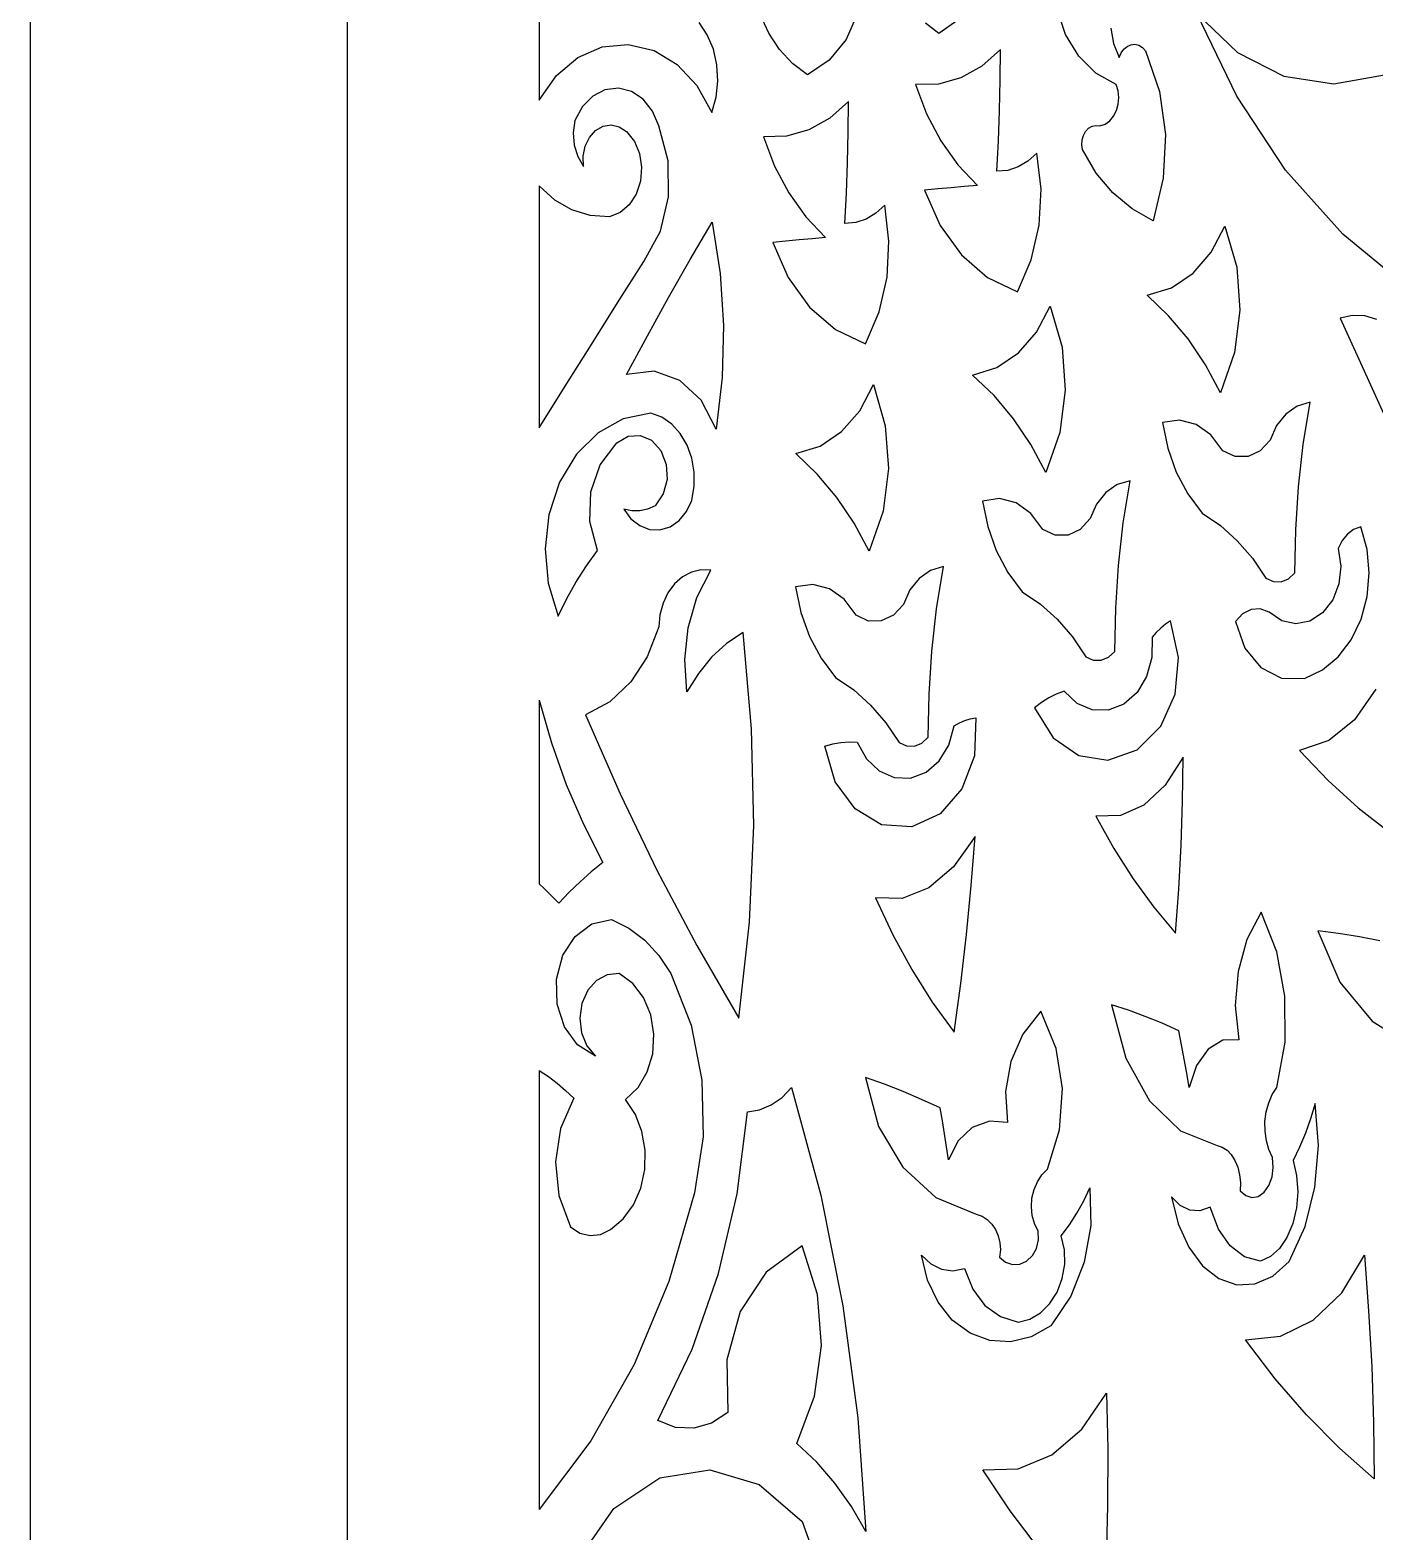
# Model space of a CAD drawing. Extents: x -250 to 250, y -180 to 180.
# Drawn here: x -250 to -198.8, y -57.2 to -0.1 of the extents above; entities that cross this region are included whole.
import ezdxf

# ---------------------------------------------------------------- set-up
doc = ezdxf.new("R2010")
doc.units = 0
doc.layers.get('0').update_dxf_attribs({"linetype": 'CONTINUOUS'})

msp = doc.modelspace()

# ---------------------------------------------------------------- linework, layer by layer
for p, q in [((-250.003, 180), (-250.003, -180)), ((-237.925, -159.246), (-237.925, 151.754)), ((-230.622, 22.099), (-230.622, -2.765)), ((-210.599, -0.263), (-210.931, 0.71)), ((-224.229, -0.283), (-224.543, 0.188)), ((-221.89, -0.212), (-222.214, 0.492)), ((-218.51, 0.53), (-218.947, -0.451)), ((-215.92, 0.18), (-215.423, -0.217)), ((-215.423, -0.217), (-214.7, 0.296)), ((-204.082, -2.615), (-205.598, 0.53)), ((-205.598, 0.53), (-204.053, -0.951)), ((-223.996, -0.83), (-224.229, -0.283)), ((-221.477, -0.838), (-221.89, -0.212)), ((-218.947, -0.451), (-219.594, -1.248)), ((-210.094, -1.091), (-210.599, -0.263)), ((-208.868, -0.026), (-208.765, -0.605)), ((-229.966, -1.824), (-229.153, -1.139)), ((-229.153, -1.139), (-228.227, -0.736)), ((-228.227, -0.736), (-227.235, -0.643)), ((-227.235, -0.643), (-226.257, -0.876)), ((-226.257, -0.876), (-225.373, -1.408)), ((-223.86, -1.427), (-223.996, -0.83)), ((-220.982, -1.373), (-221.477, -0.838)), ((-213.065, -0.835), (-213.782, -1.473)), ((-213.081, -1.995), (-213.065, -0.835)), ((-209.444, -1.74), (-210.094, -1.091)), ((-208.765, -0.605), (-208.552, -1.144)), ((-208.552, -1.144), (-208.483, -0.969)), ((-208.483, -0.969), (-208.382, -0.825)), ((-208.382, -0.825), (-208.255, -0.718)), ((-208.255, -0.718), (-208.108, -0.654)), ((-208.108, -0.654), (-207.953, -0.64)), ((-207.953, -0.64), (-207.803, -0.676)), ((-207.803, -0.676), (-207.665, -0.76)), ((-207.665, -0.76), (-207.547, -0.887)), ((-207.547, -0.887), (-207.021, -2.438)), ((-204.053, -0.951), (-202.282, -1.854)), ((-225.373, -1.408), (-224.627, -2.204)), ((-223.825, -2.039), (-223.86, -1.427)), ((-220.417, -1.805), (-220.982, -1.373)), ((-219.594, -1.248), (-220.417, -1.805)), ((-213.782, -1.473), (-214.578, -1.916)), ((-230.622, -2.765), (-229.966, -1.824)), ((-224.627, -2.204), (-224.059, -3.231)), ((-223.892, -2.647), (-223.825, -2.039)), ((-215.427, -2.153), (-216.306, -2.175)), ((-216.306, -2.175), (-215.886, -3.287)), ((-214.578, -1.916), (-215.427, -2.153)), ((-213.111, -3.155), (-213.081, -1.995)), ((-208.675, -2.175), (-209.444, -1.74)), ((-208.598, -2.414), (-208.675, -2.175)), ((-202.282, -1.854), (-200.384, -2.146)), ((-200.384, -2.146), (-198.46, -1.796)), ((-228.59, -2.609), (-228.981, -3.007)), ((-228.125, -2.368), (-228.59, -2.609)), ((-227.614, -2.306), (-228.125, -2.368)), ((-227.111, -2.433), (-227.614, -2.306)), ((-226.668, -2.732), (-227.111, -2.433)), ((-226.312, -3.178), (-226.668, -2.732)), ((-224.059, -3.231), (-223.892, -2.647)), ((-218.849, -2.819), (-219.566, -3.456)), ((-218.866, -3.979), (-218.849, -2.819)), ((-208.569, -2.666), (-208.598, -2.414)), ((-208.588, -2.919), (-208.569, -2.666)), ((-207.021, -2.438), (-206.796, -4.077)), ((-202.22, -5.428), (-204.082, -2.615)), ((-228.981, -3.007), (-229.269, -3.54)), ((-226.069, -3.746), (-226.312, -3.178)), ((-215.886, -3.287), (-215.346, -4.308)), ((-213.153, -4.314), (-213.111, -3.155)), ((-208.916, -3.552), (-208.768, -3.378)), ((-208.768, -3.378), (-208.656, -3.162)), ((-208.656, -3.162), (-208.588, -2.919)), ((-229.269, -3.54), (-229.33, -4.008)), ((-228.717, -4.188), (-228.481, -3.924)), ((-228.481, -3.924), (-228.194, -3.76)), ((-228.194, -3.76), (-227.887, -3.71)), ((-227.887, -3.71), (-227.582, -3.775)), ((-227.582, -3.775), (-227.3, -3.952)), ((-227.3, -3.952), (-227.002, -4.336)), ((-225.716, -5.072), (-226.069, -3.746)), ((-220.362, -3.899), (-221.211, -4.136)), ((-219.566, -3.456), (-220.362, -3.899)), ((-218.895, -5.139), (-218.866, -3.979)), ((-209.916, -4.107), (-209.831, -3.953)), ((-209.831, -3.953), (-209.717, -3.833)), ((-209.717, -3.833), (-209.583, -3.757)), ((-209.583, -3.757), (-209.439, -3.727)), ((-209.439, -3.727), (-209.29, -3.746)), ((-209.29, -3.746), (-209.093, -3.677)), ((-209.093, -3.677), (-208.916, -3.552)), ((-229.33, -4.008), (-229.292, -4.472)), ((-229.292, -4.472), (-229.161, -4.908)), ((-228.955, -4.896), (-228.878, -4.52)), ((-228.878, -4.52), (-228.717, -4.188)), ((-227.002, -4.336), (-226.809, -4.801)), ((-221.211, -4.136), (-222.09, -4.158)), ((-222.09, -4.158), (-221.67, -5.271)), ((-215.346, -4.308), (-214.697, -5.221)), ((-213.208, -5.472), (-213.153, -4.314)), ((-209.976, -4.464), (-209.965, -4.281)), ((-209.947, -4.648), (-209.976, -4.464)), ((-209.965, -4.281), (-209.916, -4.107)), ((-206.796, -4.077), (-206.875, -5.738)), ((-229.161, -4.908), (-228.941, -5.292)), ((-228.941, -5.292), (-228.955, -4.896)), ((-226.809, -4.801), (-226.73, -5.316)), ((-225.701, -6.438), (-225.716, -5.072)), ((-218.937, -6.298), (-218.895, -5.139)), ((-212.025, -5.084), (-212.397, -5.306)), ((-211.69, -4.777), (-212.025, -5.084)), ((-211.529, -6.149), (-211.69, -4.777)), ((-209.424, -5.537), (-209.947, -4.648)), ((-226.73, -5.316), (-226.773, -5.848)), ((-221.67, -5.271), (-221.131, -6.291)), ((-214.697, -5.221), (-213.947, -6.013)), ((-212.794, -5.437), (-213.208, -5.472)), ((-212.397, -5.306), (-212.794, -5.437)), ((-208.791, -6.295), (-209.424, -5.537)), ((-200.048, -7.863), (-202.22, -5.428)), ((-230.034, -6.565), (-230.622, -6.03)), ((-230.622, -6.03), (-230.622, -15.232)), ((-226.773, -5.848), (-226.938, -6.342)), ((-215.454, -6.145), (-215.957, -6.194)), ((-215.957, -6.194), (-215.368, -7.535)), ((-214.952, -6.099), (-215.454, -6.145)), ((-214.45, -6.055), (-214.952, -6.099)), ((-213.947, -6.013), (-214.45, -6.055)), ((-211.603, -7.518), (-211.529, -6.149)), ((-206.875, -5.738), (-207.26, -7.353)), ((-229.381, -6.944), (-230.034, -6.565)), ((-227.203, -6.747), (-227.549, -7.04)), ((-226.938, -6.342), (-227.203, -6.747)), ((-226.014, -7.746), (-225.701, -6.438)), ((-221.131, -6.291), (-220.481, -7.205)), ((-218.993, -7.456), (-218.937, -6.298)), ((-217.475, -6.76), (-217.809, -7.068)), ((-217.314, -8.133), (-217.475, -6.76)), ((-208.065, -6.905), (-208.791, -6.295)), ((-228.681, -7.158), (-229.381, -6.944)), ((-227.956, -7.199), (-228.681, -7.158)), ((-227.549, -7.04), (-227.956, -7.199)), ((-224.879, -8.831), (-224.038, -7.405)), ((-224.038, -7.405), (-223.738, -9.359)), ((-220.481, -7.205), (-219.731, -7.997)), ((-218.579, -7.42), (-218.993, -7.456)), ((-218.181, -7.289), (-218.579, -7.42)), ((-217.809, -7.068), (-218.181, -7.289)), ((-207.26, -7.353), (-208.065, -6.905)), ((-226.643, -8.899), (-226.014, -7.746)), ((-219.731, -7.997), (-220.234, -8.039)), ((-215.368, -7.535), (-214.559, -8.653)), ((-211.905, -8.837), (-211.603, -7.518)), ((-205.053, -8.554), (-204.532, -7.559)), ((-204.532, -7.559), (-204.082, -9.124)), ((-197.599, -9.878), (-200.048, -7.863)), ((-221.239, -8.129), (-221.741, -8.177)), ((-221.741, -8.177), (-221.152, -9.518)), ((-220.736, -8.083), (-221.239, -8.129)), ((-220.234, -8.039), (-220.736, -8.083)), ((-217.387, -9.502), (-217.314, -8.133)), ((-205.743, -9.344), (-205.053, -8.554)), ((-227.642, -10.478), (-226.643, -8.899)), ((-225.703, -10.272), (-224.879, -8.831)), ((-214.559, -8.653), (-213.566, -9.508)), ((-212.429, -10.058), (-211.905, -8.837)), ((-204.082, -9.124), (-203.96, -10.755)), ((-223.738, -9.359), (-223.614, -11.336)), ((-221.152, -9.518), (-220.343, -10.636)), ((-217.689, -10.82), (-217.387, -9.502)), ((-213.566, -9.508), (-212.429, -10.058)), ((-206.566, -9.9), (-205.743, -9.344)), ((-226.51, -11.729), (-225.703, -10.272)), ((-207.486, -10.187), (-206.566, -9.9)), ((-206.671, -10.967), (-207.486, -10.187)), ((-228.638, -12.06), (-227.642, -10.478)), ((-220.343, -10.636), (-219.351, -11.491)), ((-218.213, -12.042), (-217.689, -10.82)), ((-211.699, -11.594), (-211.177, -10.599)), ((-211.177, -10.599), (-210.727, -12.163)), ((-203.96, -10.755), (-204.166, -12.372)), ((-223.614, -11.336), (-223.666, -13.319)), ((-205.93, -11.851), (-206.671, -10.967)), ((-199.677, -10.954), (-200.142, -11.063)), ((-200.142, -11.063), (-197.901, -15.99)), ((-199.209, -10.97), (-199.677, -10.954)), ((-198.755, -11.109), (-199.209, -10.97)), ((-227.3, -13.201), (-226.51, -11.729)), ((-219.351, -11.491), (-218.213, -12.042)), ((-212.389, -12.384), (-211.699, -11.594)), ((-205.27, -12.83), (-205.93, -11.851)), ((-229.632, -13.645), (-228.638, -12.06)), ((-213.211, -12.939), (-212.389, -12.384)), ((-210.727, -12.163), (-210.606, -13.794)), ((-204.166, -12.372), (-204.696, -13.896)), ((-226.257, -13.08), (-227.3, -13.201)), ((-225.279, -13.426), (-226.257, -13.08)), ((-214.131, -13.227), (-213.211, -12.939)), ((-204.696, -13.896), (-205.27, -12.83)), ((-230.622, -15.232), (-229.632, -13.645)), ((-224.461, -14.181), (-225.279, -13.426)), ((-223.666, -13.319), (-223.895, -15.288)), ((-218.427, -14.582), (-217.906, -13.587)), ((-217.906, -13.587), (-217.455, -15.152)), ((-213.316, -14.007), (-214.131, -13.227)), ((-223.895, -15.288), (-224.461, -14.181)), ((-212.576, -14.891), (-213.316, -14.007)), ((-210.606, -13.794), (-210.811, -15.412)), ((-201.291, -14.257), (-201.781, -14.404)), ((-201.547, -15.862), (-201.291, -14.257)), ((-226.377, -14.669), (-227.426, -14.888)), ((-225.959, -14.828), (-226.377, -14.669)), ((-225.582, -15.091), (-225.959, -14.828)), ((-219.117, -15.373), (-218.427, -14.582)), ((-202.213, -14.708), (-202.563, -15.147)), ((-201.781, -14.404), (-202.213, -14.708)), ((-228.384, -15.422), (-229.206, -16.238)), ((-227.426, -14.888), (-228.384, -15.422)), ((-225.258, -15.448), (-225.582, -15.091)), ((-219.939, -15.928), (-219.117, -15.373)), ((-217.455, -15.152), (-217.334, -16.783)), ((-211.915, -15.87), (-212.576, -14.891)), ((-210.811, -15.412), (-211.342, -16.937)), ((-206.255, -14.939), (-206.911, -15.03)), ((-206.911, -15.03), (-206.708, -16.004)), ((-205.623, -15.103), (-206.255, -14.939)), ((-205.061, -15.501), (-205.623, -15.103)), ((-202.563, -15.147), (-202.809, -15.7)), ((-228.309, -16.638), (-227.669, -15.803)), ((-227.669, -15.803), (-227.241, -15.548)), ((-227.241, -15.548), (-226.785, -15.519)), ((-226.785, -15.519), (-226.353, -15.705)), ((-226.353, -15.705), (-225.998, -16.097)), ((-224.998, -15.887), (-225.258, -15.448)), ((-224.818, -16.386), (-224.998, -15.887)), ((-220.859, -16.215), (-219.939, -15.928)), ((-211.342, -16.937), (-211.915, -15.87)), ((-204.614, -16.112), (-205.061, -15.501)), ((-202.809, -15.7), (-203.191, -16.112)), ((-201.728, -17.482), (-201.547, -15.862)), ((-229.206, -16.238), (-229.849, -17.303)), ((-225.998, -16.097), (-225.79, -16.631)), ((-224.727, -16.916), (-224.818, -16.386)), ((-220.044, -16.996), (-220.859, -16.215)), ((-206.708, -16.004), (-206.382, -16.916)), ((-204.14, -16.329), (-204.614, -16.112)), ((-203.651, -16.325), (-204.14, -16.329)), ((-203.191, -16.112), (-203.651, -16.325)), ((-228.659, -17.674), (-228.309, -16.638)), ((-225.79, -16.631), (-225.761, -17.203)), ((-224.726, -17.457), (-224.727, -16.916)), ((-219.304, -17.879), (-220.044, -16.996)), ((-217.334, -16.783), (-217.539, -18.4)), ((-206.382, -16.916), (-205.941, -17.748)), ((-229.849, -17.303), (-230.256, -18.538)), ((-228.699, -18.798), (-228.659, -17.674)), ((-225.761, -17.203), (-225.904, -17.748)), ((-224.818, -17.993), (-224.726, -17.457)), ((-209.064, -17.696), (-209.414, -18.136)), ((-208.632, -17.392), (-209.064, -17.696)), ((-208.142, -17.246), (-208.632, -17.392)), ((-208.398, -18.851), (-208.142, -17.246)), ((-201.834, -19.112), (-201.728, -17.482)), ((-226.212, -18.199), (-226.499, -18.33)), ((-225.904, -17.748), (-226.212, -18.199)), ((-225.022, -18.421), (-224.818, -17.993)), ((-218.643, -18.859), (-219.304, -17.879)), ((-213.105, -17.928), (-213.762, -18.019)), ((-213.762, -18.019), (-213.559, -18.992)), ((-212.473, -18.092), (-213.105, -17.928)), ((-211.911, -18.49), (-212.473, -18.092)), ((-209.414, -18.136), (-209.66, -18.689)), ((-205.941, -17.748), (-205.393, -18.483)), ((-230.256, -18.538), (-230.402, -19.842)), ((-228.407, -19.899), (-228.699, -18.798)), ((-227.402, -18.328), (-227.133, -18.694)), ((-227.101, -18.395), (-227.402, -18.328)), ((-227.133, -18.694), (-226.802, -18.955)), ((-226.798, -18.396), (-227.101, -18.395)), ((-226.499, -18.33), (-226.798, -18.396)), ((-225.645, -18.997), (-225.303, -18.761)), ((-225.303, -18.761), (-225.022, -18.421)), ((-217.539, -18.4), (-218.069, -19.925)), ((-211.465, -19.101), (-211.911, -18.49)), ((-209.66, -18.689), (-210.042, -19.101)), ((-208.579, -20.471), (-208.398, -18.851)), ((-205.393, -18.483), (-204.699, -18.953)), ((-226.802, -18.955), (-226.428, -19.098)), ((-226.428, -19.098), (-226.031, -19.114)), ((-226.031, -19.114), (-225.645, -18.997)), ((-218.069, -19.925), (-218.643, -18.859)), ((-213.559, -18.992), (-213.233, -19.904)), ((-210.991, -19.318), (-211.465, -19.101)), ((-210.501, -19.314), (-210.991, -19.318)), ((-210.042, -19.101), (-210.501, -19.314)), ((-204.699, -18.953), (-204.059, -19.527)), ((-201.865, -20.749), (-201.834, -19.112)), ((-199.871, -19.282), (-200.072, -19.525)), ((-199.632, -19.104), (-199.871, -19.282)), ((-199.363, -18.997), (-199.632, -19.104)), ((-199.122, -19.858), (-199.363, -18.997)), ((-230.402, -19.842), (-230.285, -21.149)), ((-228.825, -20.481), (-228.407, -19.899)), ((-213.233, -19.904), (-212.792, -20.737)), ((-204.059, -19.527), (-203.481, -20.197)), ((-200.072, -19.525), (-200.225, -19.822)), ((-200.225, -19.822), (-200.121, -20.501)), ((-199.038, -20.754), (-199.122, -19.858)), ((-229.215, -21.092), (-228.825, -20.481)), ((-215.246, -20.512), (-215.737, -20.659)), ((-215.502, -22.117), (-215.246, -20.512)), ((-208.685, -22.101), (-208.579, -20.471)), ((-203.481, -20.197), (-202.973, -20.955)), ((-200.121, -20.501), (-200.193, -21.17)), ((-229.575, -21.732), (-229.215, -21.092)), ((-225.171, -20.898), (-225.476, -21.166)), ((-224.833, -20.719), (-225.171, -20.898)), ((-224.471, -20.634), (-224.833, -20.719)), ((-224.627, -21.69), (-224.1, -20.646)), ((-224.1, -20.646), (-224.471, -20.634)), ((-216.168, -20.963), (-216.519, -21.402)), ((-215.737, -20.659), (-216.168, -20.963)), ((-212.792, -20.737), (-212.244, -21.471)), ((-202.973, -20.955), (-202.687, -21.084)), ((-202.687, -21.084), (-202.391, -21.089)), ((-202.391, -21.089), (-202.109, -20.976)), ((-202.109, -20.976), (-201.865, -20.749)), ((-199.111, -21.652), (-199.038, -20.754)), ((-230.285, -21.149), (-229.904, -22.398)), ((-225.728, -21.51), (-225.914, -21.908)), ((-225.476, -21.166), (-225.728, -21.51)), ((-224.959, -22.839), (-224.627, -21.69)), ((-220.21, -21.194), (-220.867, -21.285)), ((-220.867, -21.285), (-220.663, -22.259)), ((-219.578, -21.358), (-220.21, -21.194)), ((-219.016, -21.756), (-219.578, -21.358)), ((-216.519, -21.402), (-216.764, -21.954)), ((-212.244, -21.471), (-211.55, -21.942)), ((-200.193, -21.17), (-200.428, -21.777)), ((-199.342, -22.517), (-199.111, -21.652)), ((-229.904, -22.398), (-229.575, -21.732)), ((-225.914, -21.908), (-226.029, -22.346)), ((-220.663, -22.259), (-220.337, -23.171)), ((-218.569, -22.367), (-219.016, -21.756)), ((-216.764, -21.954), (-217.147, -22.367)), ((-215.683, -23.737), (-215.502, -22.117)), ((-211.55, -21.942), (-210.91, -22.516)), ((-208.716, -23.738), (-208.685, -22.101)), ((-203.535, -22.15), (-203.855, -22.313)), ((-203.191, -22.124), (-203.535, -22.15)), ((-202.85, -22.244), (-203.191, -22.124)), ((-202.365, -22.571), (-202.85, -22.244)), ((-200.813, -22.272), (-201.304, -22.586)), ((-200.428, -21.777), (-200.813, -22.272)), ((-226.069, -22.81), (-226.512, -23.944)), ((-226.029, -22.346), (-226.069, -22.81)), ((-225.087, -24.051), (-224.959, -22.839)), ((-218.096, -22.584), (-218.569, -22.367)), ((-217.606, -22.58), (-218.096, -22.584)), ((-217.147, -22.367), (-217.606, -22.58)), ((-210.91, -22.516), (-210.332, -23.186)), ((-206.973, -22.851), (-207.143, -23.016)), ((-206.792, -22.706), (-206.973, -22.851)), ((-206.601, -22.581), (-206.792, -22.706)), ((-206.292, -23.976), (-206.601, -22.581)), ((-203.855, -22.313), (-204.122, -22.604)), ((-204.122, -22.604), (-203.768, -23.614)), ((-201.835, -22.685), (-202.365, -22.571)), ((-201.304, -22.586), (-201.835, -22.685)), ((-199.72, -23.297), (-199.342, -22.517)), ((-222.869, -23.016), (-223.494, -23.437)), ((-222.543, -26.684), (-222.869, -23.016)), ((-220.337, -23.171), (-219.897, -24.003)), ((-210.332, -23.186), (-209.824, -23.944)), ((-207.302, -23.2), (-207.314, -23.978)), ((-207.143, -23.016), (-207.302, -23.2)), ((-200.218, -23.947), (-199.72, -23.297)), ((-226.512, -23.944), (-227.145, -24.904)), ((-224.063, -23.961), (-224.569, -24.579)), ((-223.494, -23.437), (-224.063, -23.961)), ((-215.79, -25.368), (-215.683, -23.737)), ((-209.824, -23.944), (-209.538, -24.073)), ((-209.242, -24.078), (-208.96, -23.965)), ((-208.96, -23.965), (-208.716, -23.738)), ((-207.314, -23.978), (-207.513, -24.695)), ((-206.428, -25.364), (-206.292, -23.976)), ((-203.768, -23.614), (-203.158, -24.355)), ((-200.817, -24.444), (-200.218, -23.947)), ((-225.002, -25.283), (-225.087, -24.051)), ((-219.897, -24.003), (-219.349, -24.737)), ((-209.538, -24.073), (-209.242, -24.078)), ((-203.158, -24.355), (-202.374, -24.762)), ((-201.496, -24.769), (-200.817, -24.444)), ((-227.145, -24.904), (-227.937, -25.654)), ((-224.569, -24.579), (-225.002, -25.283)), ((-219.349, -24.737), (-218.654, -25.208)), ((-207.513, -24.695), (-207.876, -25.303)), ((-202.374, -24.762), (-201.496, -24.769)), ((-230.622, -25.6), (-230.155, -27.225)), ((-230.622, -25.6), (-230.622, -32.579)), ((-227.937, -25.654), (-228.858, -26.159)), ((-218.654, -25.208), (-218.015, -25.782)), ((-215.821, -27.004), (-215.79, -25.368)), ((-211.512, -25.686), (-211.777, -25.888)), ((-211.234, -25.512), (-211.512, -25.686)), ((-210.946, -25.367), (-211.234, -25.512)), ((-210.649, -25.253), (-210.946, -25.367)), ((-210.153, -25.718), (-210.649, -25.253)), ((-207.876, -25.303), (-208.383, -25.75)), ((-206.969, -26.586), (-206.428, -25.364)), ((-198.785, -25.18), (-199.594, -26.341)), ((-228.858, -26.159), (-227.547, -29.157)), ((-218.015, -25.782), (-217.437, -26.452)), ((-214.221, -26.305), (-214.008, -26.262)), ((-214.008, -26.262), (-214.066, -27.708)), ((-211.777, -25.888), (-211.062, -27.023)), ((-209.58, -25.963), (-210.153, -25.718)), ((-208.975, -25.977), (-209.58, -25.963)), ((-208.383, -25.75), (-208.975, -25.977)), ((-222.462, -30.367), (-222.543, -26.684)), ((-217.437, -26.452), (-216.928, -27.21)), ((-215.036, -27.304), (-214.829, -26.571)), ((-214.829, -26.571), (-214.632, -26.46)), ((-214.632, -26.46), (-214.429, -26.371)), ((-214.429, -26.371), (-214.221, -26.305)), ((-207.873, -27.485), (-206.969, -26.586)), ((-199.594, -26.341), (-200.581, -27.136)), ((-230.155, -27.225), (-229.594, -28.8)), ((-219.751, -27.344), (-219.448, -27.258)), ((-219.358, -28.705), (-219.751, -27.344)), ((-219.448, -27.258), (-219.141, -27.203)), ((-219.141, -27.203), (-218.831, -27.18)), ((-218.831, -27.18), (-218.521, -27.19)), ((-218.521, -27.19), (-218.167, -27.828)), ((-216.928, -27.21), (-216.642, -27.339)), ((-216.642, -27.339), (-216.347, -27.344)), ((-216.347, -27.344), (-216.065, -27.231)), ((-216.065, -27.231), (-215.821, -27.004)), ((-215.405, -27.906), (-215.036, -27.304)), ((-211.062, -27.023), (-210.089, -27.702)), ((-200.581, -27.136), (-201.694, -27.508)), ((-218.167, -27.828), (-217.686, -28.288)), ((-215.903, -28.338), (-215.405, -27.906)), ((-214.066, -27.708), (-214.545, -28.971)), ((-210.089, -27.702), (-208.984, -27.873)), ((-208.984, -27.873), (-207.873, -27.485)), ((-206.116, -27.764), (-206.798, -28.833)), ((-206.14, -29.437), (-206.116, -27.764)), ((-201.694, -27.508), (-200.598, -28.654)), ((-217.686, -28.288), (-217.115, -28.541)), ((-217.115, -28.541), (-216.496, -28.562)), ((-216.496, -28.562), (-215.903, -28.338)), ((-229.594, -28.8), (-228.942, -30.319)), ((-218.606, -29.736), (-219.358, -28.705)), ((-214.545, -28.971), (-215.365, -29.916)), ((-206.798, -28.833), (-207.612, -29.586)), ((-200.598, -28.654), (-199.456, -29.693)), ((-227.547, -29.157), (-226.138, -32.083)), ((-207.612, -29.586), (-208.508, -29.989)), ((-206.197, -31.111), (-206.14, -29.437)), ((-199.456, -29.693), (-198.273, -30.622)), ((-217.601, -30.337), (-218.606, -29.736)), ((-215.365, -29.916), (-216.449, -30.41)), ((-208.508, -29.989), (-209.438, -30.009)), ((-209.438, -30.009), (-208.757, -31.242)), ((-228.942, -30.319), (-228.202, -31.776)), ((-222.625, -34.046), (-222.462, -30.367)), ((-216.449, -30.41), (-217.601, -30.337)), ((-214.04, -30.785), (-214.86, -31.94)), ((-214.184, -32.648), (-214.04, -30.785)), ((-208.757, -31.242), (-208.024, -32.397)), ((-206.287, -32.787), (-206.197, -31.111)), ((-228.202, -31.776), (-228.642, -32.128)), ((-214.86, -31.94), (-215.802, -32.736)), ((-229.069, -32.503), (-229.483, -32.901)), ((-228.642, -32.128), (-229.069, -32.503)), ((-226.138, -32.083), (-224.633, -34.932)), ((-208.024, -32.397), (-207.241, -33.472)), ((-230.437, -32.763), (-230.622, -32.579)), ((-230.252, -32.948), (-230.437, -32.763)), ((-230.068, -33.134), (-230.252, -32.948)), ((-229.884, -33.321), (-230.068, -33.134)), ((-229.483, -32.901), (-229.884, -33.321)), ((-217.828, -33.111), (-217.171, -34.52)), ((-216.81, -33.138), (-217.828, -33.111)), ((-215.802, -32.736), (-216.81, -33.138)), ((-214.364, -34.51), (-214.184, -32.648)), ((-206.41, -34.462), (-206.287, -32.787)), ((-207.241, -33.472), (-206.41, -34.462)), ((-203.149, -33.66), (-203.697, -34.705)), ((-202.549, -35.175), (-203.149, -33.66)), ((-229.257, -34.585), (-228.622, -34.111)), ((-228.622, -34.111), (-227.874, -33.939)), ((-227.874, -33.939), (-227.21, -34.265)), ((-227.21, -34.265), (-226.604, -34.725)), ((-223.033, -37.7), (-222.625, -34.046)), ((-229.723, -35.304), (-229.257, -34.585)), ((-226.604, -34.725), (-226.069, -35.307)), ((-217.171, -34.52), (-216.451, -35.846)), ((-214.581, -36.372), (-214.364, -34.51)), ((-203.697, -34.705), (-204.03, -35.914)), ((-200.993, -34.377), (-200.153, -36.32)), ((-200.202, -34.476), (-200.993, -34.377)), ((-199.414, -34.602), (-200.202, -34.476)), ((-198.629, -34.754), (-199.414, -34.602)), ((-229.968, -36.208), (-229.723, -35.304)), ((-226.069, -35.307), (-225.618, -36.001)), ((-224.633, -34.932), (-223.033, -37.7)), ((-202.244, -36.857), (-202.549, -35.175)), ((-227.587, -36.001), (-228.041, -36.044)), ((-227.067, -36.377), (-227.587, -36.001)), ((-225.618, -36.001), (-224.849, -37.956)), ((-216.451, -35.846), (-215.671, -37.084)), ((-204.03, -35.914), (-204.134, -37.212)), ((-229.943, -37.163), (-229.968, -36.208)), ((-228.449, -36.264), (-228.78, -36.636)), ((-228.041, -36.044), (-228.449, -36.264)), ((-226.659, -36.909), (-227.067, -36.377)), ((-214.834, -38.232), (-214.581, -36.372)), ((-200.153, -36.32), (-198.928, -37.81)), ((-229.003, -37.135), (-229.085, -37.698)), ((-228.78, -36.636), (-229.003, -37.135)), ((-226.383, -37.562), (-226.659, -36.909)), ((-215.671, -37.084), (-214.834, -38.232)), ((-202.241, -38.61), (-202.244, -36.857)), ((-229.663, -38.021), (-229.943, -37.163)), ((-229.085, -37.698), (-229.019, -38.249)), ((-226.26, -38.299), (-226.383, -37.562)), ((-211.541, -37.43), (-212.226, -38.301)), ((-210.957, -38.845), (-211.541, -37.43)), ((-208.85, -37.189), (-208.3, -39.211)), ((-208.203, -37.396), (-208.85, -37.189)), ((-207.561, -37.629), (-208.203, -37.396)), ((-206.923, -37.888), (-207.561, -37.629)), ((-204.134, -37.212), (-203.995, -38.521)), ((-229.165, -38.706), (-229.663, -38.021)), ((-229.019, -38.249), (-228.817, -38.746)), ((-224.849, -37.956), (-224.436, -40.049)), ((-206.289, -38.173), (-206.923, -37.888)), ((-206.18, -38.709), (-206.289, -38.173)), ((-198.928, -37.81), (-197.414, -38.76)), ((-228.489, -39.143), (-229.165, -38.706)), ((-228.817, -38.746), (-228.489, -39.143)), ((-226.307, -39.05), (-226.26, -38.299)), ((-212.226, -38.301), (-212.677, -39.343)), ((-210.716, -40.376), (-210.957, -38.845)), ((-206.076, -39.249), (-206.18, -38.709)), ((-204.609, -38.536), (-205.164, -38.877)), ((-203.995, -38.521), (-204.609, -38.536)), ((-202.55, -40.338), (-202.241, -38.61)), ((-226.514, -39.742), (-226.307, -39.05)), ((-212.677, -39.343), (-212.875, -40.488)), ((-208.3, -39.211), (-207.397, -40.842)), ((-205.979, -39.791), (-206.076, -39.249)), ((-205.164, -38.877), (-205.607, -39.494)), ((-230.622, -39.692), (-230.277, -39.919)), ((-230.622, -39.692), (-230.622, -56.393)), ((-230.277, -39.919), (-229.943, -40.17)), ((-226.864, -40.336), (-226.514, -39.742)), ((-218.206, -39.956), (-217.71, -41.817)), ((-217.488, -40.211), (-218.206, -39.956)), ((-205.888, -40.336), (-205.979, -39.791)), ((-205.607, -39.494), (-205.888, -40.336)), ((-229.943, -40.17), (-229.62, -40.444)), ((-229.62, -40.444), (-229.31, -40.741)), ((-227.341, -40.792), (-226.864, -40.336)), ((-224.436, -40.049), (-224.389, -42.205)), ((-221.385, -40.708), (-221.023, -40.328)), ((-221.023, -40.328), (-219.913, -44.436)), ((-216.776, -40.488), (-217.488, -40.211)), ((-216.071, -40.788), (-216.776, -40.488)), ((-212.875, -40.488), (-212.8, -41.67)), ((-210.822, -41.939), (-210.716, -40.376)), ((-202.726, -40.602), (-202.55, -40.338)), ((-229.31, -40.741), (-229.815, -41.897)), ((-226.967, -41.358), (-227.341, -40.792)), ((-222.237, -41.178), (-221.794, -40.993)), ((-221.794, -40.993), (-221.385, -40.708)), ((-215.373, -41.11), (-216.071, -40.788)), ((-215.282, -41.6), (-215.373, -41.11)), ((-207.397, -40.842), (-206.216, -41.983)), ((-202.957, -41.254), (-202.862, -40.911)), ((-202.862, -40.911), (-202.726, -40.602)), ((-201.091, -40.948), (-201.267, -41.522)), ((-200.974, -42.545), (-201.091, -40.948)), ((-226.714, -42.01), (-226.967, -41.358)), ((-223.095, -44.382), (-222.705, -41.256)), ((-222.705, -41.256), (-222.237, -41.178)), ((-215.198, -42.092), (-215.282, -41.6)), ((-213.494, -41.616), (-214.143, -41.86)), ((-212.8, -41.67), (-213.494, -41.616)), ((-203.005, -41.622), (-202.957, -41.254)), ((-203.003, -41.996), (-203.005, -41.622)), ((-201.267, -41.522), (-201.467, -42.074)), ((-229.815, -41.897), (-230.006, -43.163)), ((-226.591, -42.718), (-226.714, -42.01)), ((-224.389, -42.205), (-224.715, -44.347)), ((-217.71, -41.817), (-216.791, -43.368)), ((-215.122, -42.586), (-215.198, -42.092)), ((-214.143, -41.86), (-214.683, -42.361)), ((-211.278, -43.445), (-210.822, -41.939)), ((-206.216, -41.983), (-204.829, -42.538)), ((-202.953, -42.357), (-203.003, -41.996)), ((-201.467, -42.074), (-201.691, -42.604)), ((-226.605, -43.453), (-226.591, -42.718)), ((-215.052, -43.081), (-215.122, -42.586)), ((-214.683, -42.361), (-215.052, -43.081)), ((-204.829, -42.538), (-204.633, -42.598)), ((-204.633, -42.598), (-204.45, -42.716)), ((-204.45, -42.716), (-204.287, -42.887)), ((-202.857, -42.695), (-202.953, -42.357)), ((-202.717, -42.998), (-202.857, -42.695)), ((-201.691, -42.604), (-201.938, -43.108)), ((-201.108, -44.13), (-200.974, -42.545)), ((-230.006, -43.163), (-229.879, -44.442)), ((-216.791, -43.368), (-215.526, -44.514)), ((-204.287, -42.887), (-204.148, -43.108)), ((-204.148, -43.108), (-204.042, -43.367)), ((-204.042, -43.367), (-203.972, -43.651)), ((-202.735, -43.736), (-202.688, -43.372)), ((-202.688, -43.372), (-202.717, -42.998)), ((-201.938, -43.108), (-201.802, -43.687)), ((-226.758, -44.162), (-226.605, -43.453)), ((-211.795, -44.218), (-211.667, -43.922)), ((-211.667, -43.922), (-211.493, -43.661)), ((-211.493, -43.661), (-211.278, -43.445)), ((-203.972, -43.651), (-203.941, -43.951)), ((-203.941, -43.951), (-203.949, -44.259)), ((-202.853, -44.06), (-202.735, -43.736)), ((-201.802, -43.687), (-201.758, -44.298)), ((-229.879, -44.442), (-229.433, -45.636)), ((-227.038, -44.797), (-226.758, -44.162)), ((-224.715, -44.347), (-225.691, -47.717)), ((-223.8, -47.407), (-223.095, -44.382)), ((-219.913, -44.436), (-219.068, -48.636)), ((-215.526, -44.514), (-213.993, -45.159)), ((-211.894, -44.874), (-211.872, -44.541)), ((-211.872, -44.541), (-211.795, -44.218)), ((-209.901, -44.64), (-209.666, -44.147)), ((-209.666, -44.147), (-209.633, -45.583)), ((-206.561, -44.487), (-206.304, -45.524)), ((-206.234, -44.822), (-206.561, -44.487)), ((-203.949, -44.259), (-203.737, -44.447)), ((-203.737, -44.447), (-203.502, -44.52)), ((-203.502, -44.52), (-203.262, -44.478)), ((-203.262, -44.478), (-203.036, -44.32)), ((-203.036, -44.32), (-202.853, -44.06)), ((-201.758, -44.298), (-201.805, -44.915)), ((-201.482, -45.626), (-201.108, -44.13)), ((-227.428, -45.331), (-227.038, -44.797)), ((-211.86, -45.201), (-211.894, -44.874)), ((-210.448, -45.558), (-210.162, -45.111)), ((-210.162, -45.111), (-209.901, -44.64)), ((-205.867, -45.004), (-206.234, -44.822)), ((-205.481, -45.028), (-205.867, -45.004)), ((-205.093, -44.889), (-205.481, -45.028)), ((-204.772, -45.724), (-205.093, -44.889)), ((-201.805, -44.915), (-201.945, -45.509)), ((-229.433, -45.636), (-229.075, -45.872)), ((-227.915, -45.739), (-227.428, -45.331)), ((-213.993, -45.159), (-213.774, -45.233)), ((-213.774, -45.233), (-213.575, -45.358)), ((-213.575, -45.358), (-213.401, -45.529)), ((-213.401, -45.529), (-213.258, -45.74)), ((-211.772, -45.513), (-211.86, -45.201)), ((-211.632, -45.798), (-211.772, -45.513)), ((-210.759, -45.98), (-210.448, -45.558)), ((-209.633, -45.583), (-209.883, -46.981)), ((-206.304, -45.524), (-205.905, -46.413)), ((-201.945, -45.509), (-202.169, -46.037)), ((-202.083, -46.958), (-201.482, -45.626)), ((-229.075, -45.872), (-228.686, -45.969)), ((-228.686, -45.969), (-228.291, -45.925)), ((-228.291, -45.925), (-227.915, -45.739)), ((-213.258, -45.74), (-213.154, -45.982)), ((-213.154, -45.982), (-213.092, -46.243)), ((-213.092, -46.243), (-213.076, -46.514)), ((-211.699, -46.453), (-211.622, -46.135)), ((-211.622, -46.135), (-211.632, -45.798)), ((-210.641, -46.511), (-210.759, -45.98)), ((-204.327, -46.364), (-204.772, -45.724)), ((-202.169, -46.037), (-202.458, -46.462)), ((-220.613, -46.357), (-221.991, -47.359)), ((-220.04, -48.21), (-220.613, -46.357)), ((-215.845, -47.66), (-216.071, -46.708)), ((-216.071, -46.708), (-215.722, -47.042)), ((-213.076, -46.514), (-213.105, -46.788)), ((-213.105, -46.788), (-212.876, -46.978)), ((-212.075, -46.941), (-211.853, -46.73)), ((-211.853, -46.73), (-211.699, -46.453)), ((-210.628, -47.061), (-210.641, -46.511)), ((-205.905, -46.413), (-205.384, -47.119)), ((-203.786, -46.779), (-204.327, -46.364)), ((-203.178, -46.937), (-203.786, -46.779)), ((-202.799, -46.767), (-203.178, -46.937)), ((-202.458, -46.462), (-202.799, -46.767)), ((-200.081, -48.14), (-199.224, -46.709)), ((-199.224, -46.709), (-199.06, -48.829)), ((-224.809, -50.293), (-223.8, -47.407)), ((-221.991, -47.359), (-222.972, -48.861)), ((-215.722, -47.042), (-215.319, -47.244)), ((-215.319, -47.244), (-214.883, -47.307)), ((-214.883, -47.307), (-214.436, -47.225)), ((-214.436, -47.225), (-214.125, -48.004)), ((-212.876, -46.978), (-212.614, -47.069)), ((-212.614, -47.069), (-212.34, -47.058)), ((-212.34, -47.058), (-212.075, -46.941)), ((-210.721, -47.605), (-210.628, -47.061)), ((-209.883, -46.981), (-210.399, -48.274)), ((-205.384, -47.119), (-204.762, -47.607)), ((-202.71, -47.507), (-202.083, -46.958)), ((-225.691, -47.717), (-227.015, -50.876)), ((-215.449, -48.495), (-215.845, -47.66)), ((-214.125, -48.004), (-213.662, -48.623)), ((-210.916, -48.119), (-210.721, -47.605)), ((-204.762, -47.607), (-204.08, -47.839)), ((-204.08, -47.839), (-203.386, -47.803)), ((-203.386, -47.803), (-202.71, -47.507)), ((-219.885, -50.154), (-220.04, -48.21)), ((-214.904, -49.181), (-215.449, -48.495)), ((-211.554, -48.913), (-211.201, -48.565)), ((-211.201, -48.565), (-210.916, -48.119)), ((-210.399, -48.274), (-211.161, -49.396)), ((-201.167, -49.186), (-200.081, -48.14)), ((-222.972, -48.861), (-223.481, -50.694)), ((-219.068, -48.636), (-218.494, -52.907)), ((-213.662, -48.623), (-213.075, -49.051)), ((-213.075, -49.051), (-212.398, -49.258)), ((-211.959, -49.148), (-211.554, -48.913)), ((-199.06, -48.829), (-198.944, -50.955)), ((-214.231, -49.683), (-214.904, -49.181)), ((-213.474, -49.964), (-214.231, -49.683)), ((-212.398, -49.258), (-211.959, -49.148)), ((-211.161, -49.396), (-211.905, -49.817)), ((-202.413, -49.798), (-201.167, -49.186)), ((-220.146, -52.08), (-219.885, -50.154)), ((-212.687, -50.007), (-213.474, -49.964)), ((-211.905, -49.817), (-212.687, -50.007)), ((-203.753, -49.93), (-202.413, -49.798)), ((-202.624, -51.412), (-203.753, -49.93)), ((-226.11, -53.003), (-224.809, -50.293)), ((-223.481, -50.694), (-223.443, -52.694)), ((-227.015, -50.876), (-228.665, -53.782)), ((-201.428, -52.79), (-202.624, -51.412)), ((-198.944, -50.955), (-198.876, -53.085)), ((-209.973, -53.335), (-209.034, -51.959)), ((-209.034, -51.959), (-208.992, -54.096)), ((-220.818, -53.88), (-220.146, -52.08)), ((-225.436, -53.265), (-226.11, -53.003)), ((-224.067, -53.107), (-224.743, -53.298)), ((-223.443, -52.694), (-224.067, -53.107)), ((-218.494, -52.907), (-218.192, -57.229)), ((-200.171, -54.06), (-201.428, -52.79)), ((-198.876, -53.085), (-198.855, -55.219)), ((-224.743, -53.298), (-225.436, -53.265)), ((-211.118, -54.309), (-209.973, -53.335)), ((-228.665, -53.782), (-230.622, -56.393)), ((-220.063, -54.589), (-220.818, -53.88)), ((-208.992, -54.096), (-208.997, -56.237)), ((-198.855, -55.219), (-200.171, -54.06)), ((-219.371, -55.388), (-220.063, -54.589)), ((-213.747, -54.877), (-212.399, -54.837)), ((-212.399, -54.837), (-211.118, -54.309)), ((-227.792, -56.352), (-226.038, -55.186)), ((-226.038, -55.186), (-224.128, -54.887)), ((-224.128, -54.887), (-222.255, -55.444)), ((-218.746, -56.27), (-219.371, -55.388)), ((-212.702, -56.442), (-213.747, -54.877)), ((-222.255, -55.444), (-220.613, -56.842)), ((-228.851, -57.882), (-227.792, -56.352)), ((-218.192, -57.229), (-218.746, -56.27)), ((-211.586, -57.907), (-212.702, -56.442)), ((-208.997, -56.237), (-209.05, -58.379)), ((-220.613, -56.842), (-220.151, -58.153))]:
    msp.add_line(p, q)

doc.saveas('drawing.dxf')
